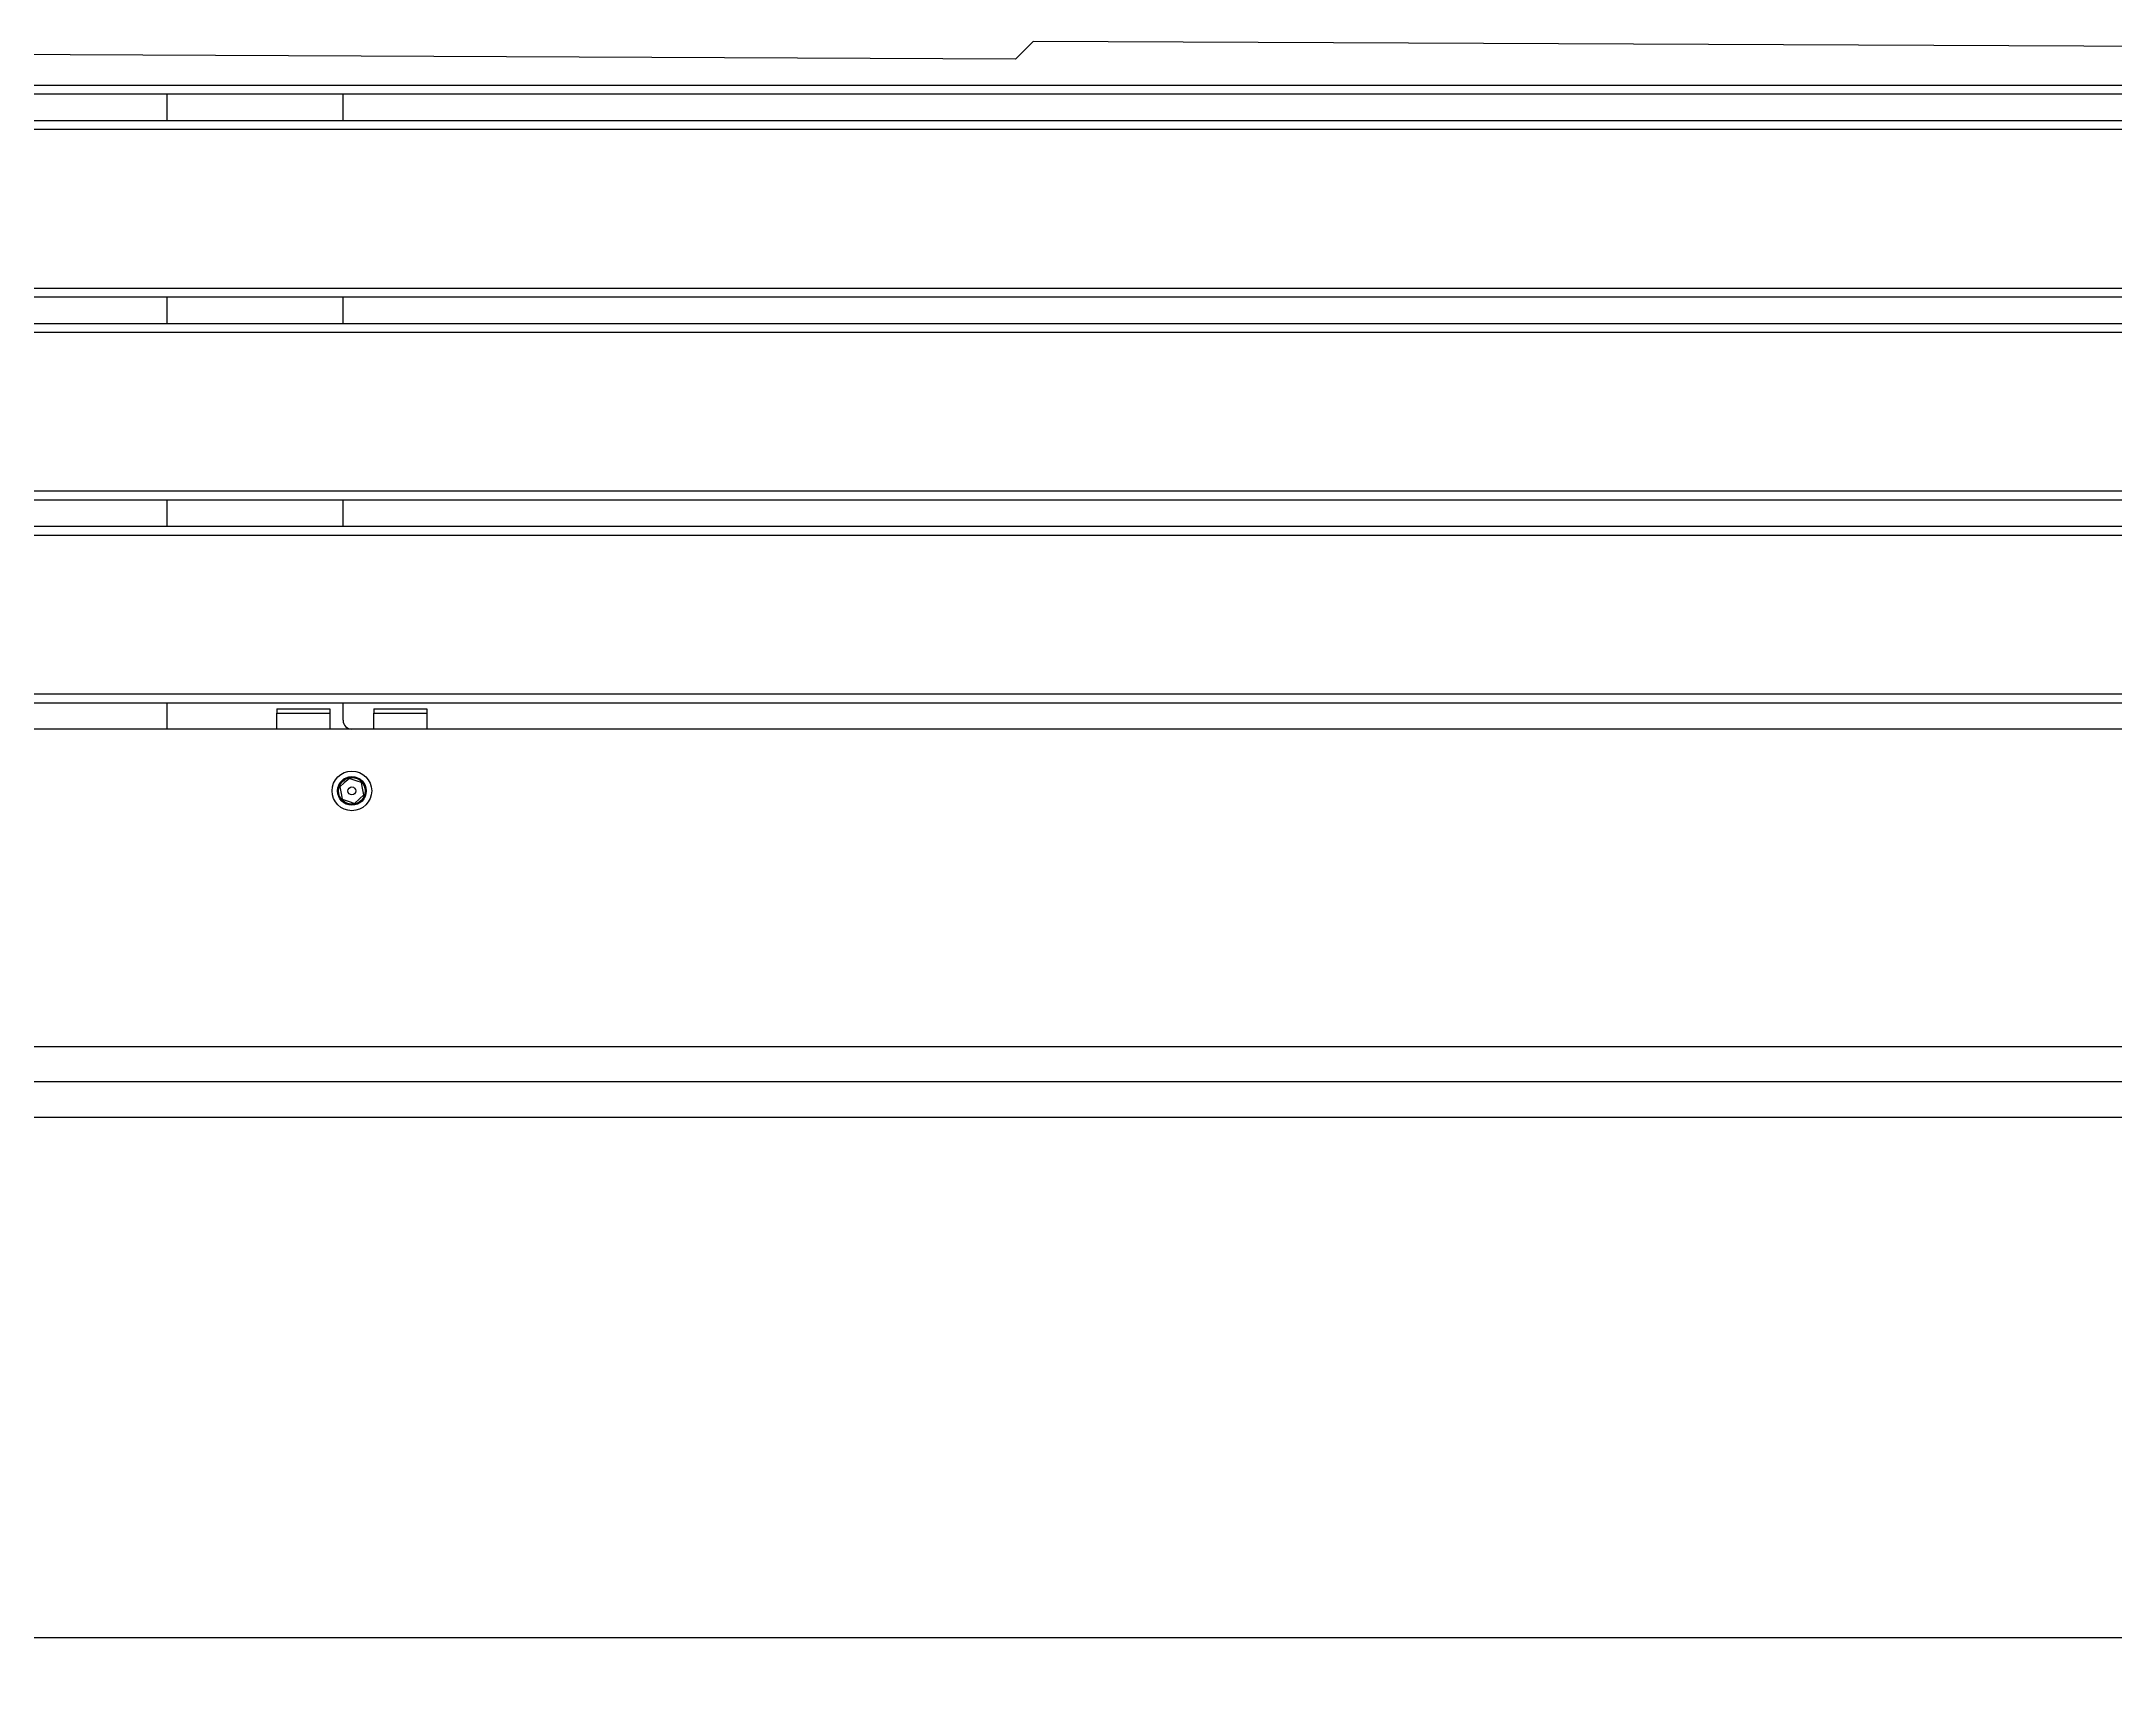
# Model space of a CAD drawing. Header units: millimetres. Extents: x 11004 to 16944, y 3085 to 7285.
# Drawn here: x 14504 to 14974.2, y 5882.5 to 6254.4 of the extents above; entities that cross this region are included whole.
import ezdxf

# ---------------------------------------------------------------- set-up
doc = ezdxf.new("R2010")
doc.units = ezdxf.units.MM
doc.header["$LTSCALE"] = 0.3
doc.styles.add('SEACAD_Arial', font='arial.ttf', dxfattribs={"width": 0.8})
doc.dimstyles.new('ISO-25', dxfattribs={"dimtxt": 1.6, "dimasz": 2, "dimexe": 0.5, "dimexo": 1.5, "dimtad": 1, "dimdec": 0, "dimtxsty": 'SEACAD_Arial', "dimcen": 2, "dimadec": 0, "dimazin": 0, "dimtfac": 1, "dimtdec": 0, "dimtmove": 0, "dimatfit": 3, "dimfxl": 1, "dimarcsym": 0})

# ---------------------------------------------------------------- blocks, each defined once
blk = doc.blocks.new('*D144')
at = {"color": 0, "lineweight": -2, "transparency": 16777216}
for p, q in [((13375.41, 5986.45), (13375.41, 5882.53)), ((15175.41, 5986.45), (15175.41, 5882.53)), ((13415.41, 5892.53), (15135.41, 5892.53))]:
    blk.add_line(p, q, dxfattribs=at)
at = {"color": 0, "transparency": 16777216}
for points in [[(13415.41, 5899.2), (13415.41, 5885.86), (13375.41, 5892.53)], [(15135.41, 5899.2), (15135.41, 5885.86), (15175.41, 5892.53)]]:
    blk.add_solid(points, dxfattribs=at)
at = {"layer": 'Defpoints', "color": 0, "transparency": 16777216}
for p in [(13375.41, 6016.45), (15175.41, 6016.45), (15175.41, 5892.53)]:
    blk.add_point(p, dxfattribs=at)
at = {"color": 0, "transparency": 16777216, "insert": (14275.41, 5921.37), "char_height": 32, "attachment_point": 5, "style": 'SEACAD_Arial'}
blk.add_mtext('1800', dxfattribs=at)

msp = doc.modelspace()

# ---------------------------------------------------------------- linework, layer by layer
for p, q in [((14724.91, 6250.35), (13825.91, 6254.35)), ((14728.91, 6254.35), (14724.91, 6250.35)), ((15178.41, 6252.35), (14728.91, 6254.35)), ((13383.41, 6244.45), (15167.41, 6244.45)), ((13383.41, 6242.45), (15167.41, 6242.45)), ((14532.41, 6242.45), (14532.41, 6236.45)), ((14572.41, 6236.45), (14572.41, 6242.45)), ((13383.41, 6236.45), (15167.41, 6236.45)), ((13383.41, 6234.45), (15167.41, 6234.45)), ((13383.41, 6198.45), (15167.41, 6198.45)), ((13383.41, 6196.45), (15167.41, 6196.45)), ((14532.41, 6196.45), (14532.41, 6190.45)), ((14572.41, 6190.45), (14572.41, 6196.45)), ((13383.41, 6190.45), (15167.41, 6190.45)), ((13383.41, 6188.45), (15167.41, 6188.45)), ((13383.41, 6152.45), (15167.41, 6152.45)), ((13383.41, 6150.45), (15167.41, 6150.45)), ((14532.41, 6150.45), (14532.41, 6144.45)), ((14572.41, 6144.45), (14572.41, 6150.45)), ((13383.41, 6144.45), (15167.41, 6144.45)), ((13383.41, 6142.45), (15167.41, 6142.45)), ((13383.41, 6106.45), (15167.41, 6106.45)), ((13383.41, 6104.45), (15167.41, 6104.45)), ((14532.41, 6104.45), (14532.41, 6098.45)), ((14572.41, 6100.45), (14572.41, 6104.45)), ((14557.41, 6103.05), (14557.41, 6102.05)), ((14557.41, 6103.05), (14569.41, 6103.05)), ((14557.41, 6102.05), (14569.41, 6102.05)), ((14557.41, 6098.45), (14557.41, 6102.05)), ((14569.41, 6103.05), (14569.41, 6102.05)), ((14569.41, 6102.05), (14569.41, 6098.45)), ((14579.41, 6103.05), (14579.41, 6102.05)), ((14579.41, 6103.05), (14591.41, 6103.05)), ((14579.41, 6102.05), (14591.41, 6102.05)), ((14579.41, 6098.45), (14579.41, 6102.05)), ((14591.41, 6103.05), (14591.41, 6102.05)), ((14591.41, 6102.05), (14591.41, 6098.45)), ((15171.41, 6098.45), (13379.41, 6098.45)), ((15171.41, 6026.45), (13379.41, 6026.45)), ((15171.41, 6018.45), (13379.41, 6018.45))]:
    msp.add_line(p, q)
at = {"color": 7, "linetype": 'Continuous'}
msp.add_line((13244.91, 6010.45), (15299.91, 6010.45), dxfattribs=at)
at = {"flags": 128}
for points in [[(14573.85, 6087.28), (14572.68, 6086.26), (14571.68, 6085.38)], [(14571.68, 6085.38), (14571.98, 6083.86), (14572.24, 6082.55)], [(14576.58, 6086.35), (14575.63, 6086.67), (14574.24, 6087.14), (14573.85, 6087.28)], [(14573.85, 6087.28), (14573.85, 6087.28), (14573.85, 6087.28), (14573.85, 6087.28), (14573.85, 6087.28), (14573.85, 6087.28), (14573.85, 6087.28), (14573.85, 6087.28), (14573.85, 6087.28)], [(14577.14, 6083.52), (14576.84, 6085.04), (14576.58, 6086.35)], [(14572.24, 6082.54), (14572.63, 6082.41), (14574.02, 6081.94), (14574.97, 6081.62)], [(14574.97, 6081.62), (14576.13, 6082.64), (14577.14, 6083.52)]]:
    msp.add_lwpolyline(points, dxfattribs=at)
for radius in [4.5, 3.25, 3.1, 3.03, 0.894]:
    msp.add_circle((14574.41, 6084.45), radius)
for centre, radius, start, end in [((14574.41, 6100.45), 2, 180.0007, 269.9993), ((14571.66, 6085.38), 0.0205, 338.3765, 342.6186), ((14576.56, 6086.33), 0.0304, 39.6261, 42.5374), ((14572.26, 6082.57), 0.0304, 219.6261, 222.5374), ((14574.99, 6081.51), 0.105, 100.6693, 101.5181), ((14577.11, 6083.53), 0.0325, 339.5024, 342.2303)]:
    msp.add_arc(centre, radius, start, end)

# ---------------------------------------------------------------- dimensions: what is measured, and where the dimension line sits
dim = msp.add_linear_dim(base=(15175.41, 5892.53), p1=(13375.41, 6016.45), p2=(15175.41, 6016.45), dimstyle='ISO-25')
dim.commit()
dim.dimension.update_dxf_attribs({"geometry": '*D144', "text_midpoint": (14275.41, 5921.37)})

doc.saveas('drawing.dxf')
